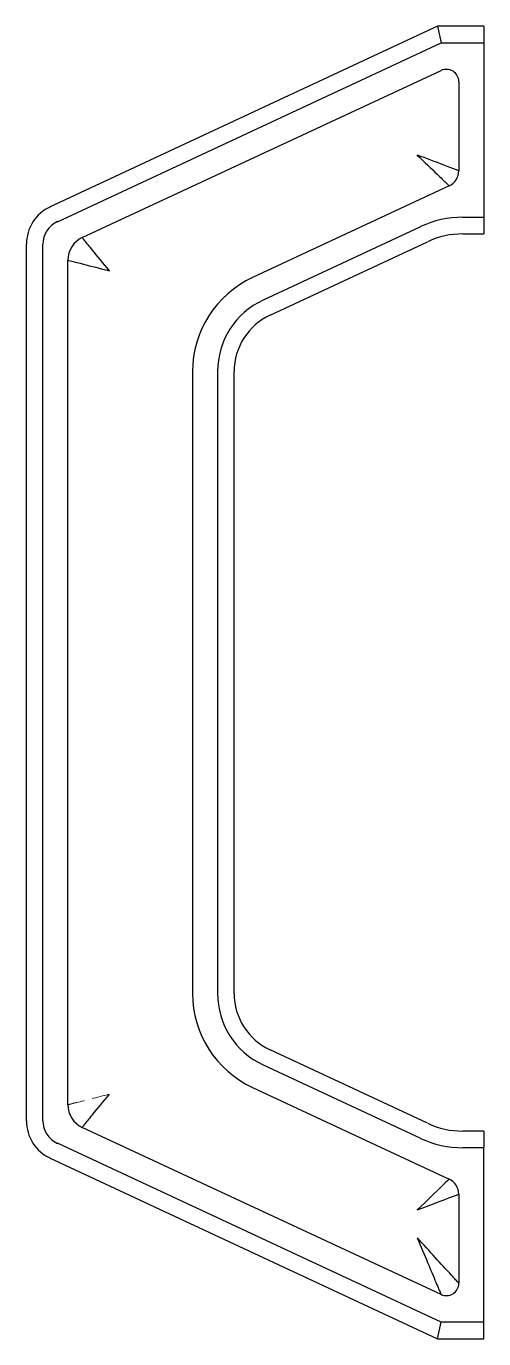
# Model space of a CAD drawing. Header units: millimetres. Extents: x 77 to 240, y 7 to 175.
# Drawn here: x 205.6 to 240.4, y 7 to 107 of the extents above.
import ezdxf

# ---------------------------------------------------------------- set-up
doc = ezdxf.new("R2010")
doc.units = ezdxf.units.MM
doc.linetypes.add('HIDDEN', pattern=[1.905, 1.27, -0.635])

msp = doc.modelspace()

# ---------------------------------------------------------------- linework, layer by layer
at = {"color": 7, "linetype": 'Continuous', "lineweight": 25}
for p, q in [((236.9, 107), (207.42, 93.25)), ((236.9, 107), (237.18, 105.73)), ((240.41, 107), (236.9, 107)), ((240.41, 107), (240.41, 105.73)), ((207.96, 92.11), (237.18, 105.73)), ((237.18, 105.73), (240.41, 105.73)), ((240.41, 105.73), (240.41, 92.44)), ((209.85, 90.9), (237.16, 103.63)), ((238.51, 102.77), (238.51, 95.99)), ((237.78, 94.84), (222.82, 87.86)), ((240.41, 92.44), (238.82, 92.44)), ((240.41, 92.44), (240.41, 91.18)), ((235.6, 91.73), (223.62, 86.14)), ((238.82, 91.18), (240.41, 91.18)), ((205.59, 90.39), (205.59, 23.61)), ((206.86, 23.61), (206.86, 90.39)), ((224.16, 84.99), (236.14, 90.58)), ((208.76, 24.82), (208.76, 89.18)), ((218.25, 80.69), (218.25, 33.31)), ((220.15, 80.69), (220.15, 33.31)), ((221.42, 33.31), (221.42, 80.69)), ((236.14, 23.42), (224.16, 29.01)), ((223.62, 27.86), (235.6, 22.27)), ((222.82, 26.14), (237.78, 19.16)), ((237.16, 10.37), (209.85, 23.1)), ((240.41, 22.82), (238.82, 22.82)), ((240.41, 22.82), (240.41, 21.56)), ((237.18, 8.27), (207.96, 21.89)), ((238.82, 21.56), (240.41, 21.56)), ((240.41, 8.27), (240.41, 21.56)), ((207.42, 20.75), (236.9, 7)), ((238.51, 18.01), (238.51, 11.23)), ((236.9, 7), (237.18, 8.27)), ((240.41, 8.27), (237.18, 8.27)), ((240.41, 7), (240.41, 8.27)), ((236.9, 7), (240.41, 7))]:
    msp.add_line(p, q, dxfattribs=at)
for centre, radius, start, end in [((237.56, 102.77), 0.949, 0, 115), ((237.24, 95.99), 1.27, 295, 0), ((208.76, 90.39), 3.16, 115, 180), ((208.76, 90.39), 1.9, 115, 180), ((238.82, 84.85), 7.6, 90, 115), ((238.82, 84.85), 6.33, 90, 115), ((210.66, 89.18), 1.9, 115, 180), ((226.16, 80.69), 7.91, 115, 180), ((226.16, 80.69), 6.01, 115, 180), ((226.16, 80.69), 4.75, 115, 180), ((226.16, 33.31), 7.91, 180, 245), ((226.16, 33.31), 6.01, 180, 245), ((226.16, 33.31), 4.75, 180, 245), ((210.66, 24.82), 1.9, 180, 245), ((208.76, 23.61), 3.16, 180, 245), ((208.76, 23.61), 1.9, 180, 245), ((238.82, 29.15), 6.33, 245, 270), ((238.82, 29.15), 7.6, 245, 270), ((237.24, 18.01), 1.27, 0, 65), ((237.56, 11.23), 0.949, 245, 0)]:
    msp.add_arc(centre, radius, start, end, dxfattribs=at)
for points, knots in [([(235.35, 97.19), (235.89, 96.66), (236.8, 95.79), (237.61, 95), (237.78, 94.84), (237.78, 94.84)], [0, 0, 0, 0, 0.6732, 1.122, 1.5708, 1.5708, 1.5708, 1.5708]), ([(238.51, 95.99), (238.51, 95.99), (238.29, 96.07), (237.24, 96.47), (236.06, 96.92), (235.35, 97.19)], [0, 0, 0, 0, 0.4488, 0.8976, 1.5708, 1.5708, 1.5708, 1.5708]), ([(211.92, 88.37), (211.45, 88.94), (210.69, 89.88), (210, 90.72), (209.85, 90.9), (209.85, 90.9)], [0, 0, 0, 0, 0.6732, 1.122, 1.5708, 1.5708, 1.5708, 1.5708]), ([(208.76, 89.18), (208.76, 89.18), (208.97, 89.12), (210.03, 88.85), (211.21, 88.55), (211.92, 88.37)], [0, 0, 0, 0, 0.4488, 0.8976, 1.5708, 1.5708, 1.5708, 1.5708]), ([(209.85, 23.1), (209.85, 23.1), (210, 23.28), (210.68, 24.12), (211.45, 25.06), (211.92, 25.63)], [0, 0, 0, 0, 0.4488, 0.8976, 1.5708, 1.5708, 1.5708, 1.5708]), ([(237.78, 19.16), (237.78, 19.16), (237.65, 19.04), (236.97, 18.38), (236.08, 17.51), (235.35, 16.81)], [0, 0, 0, 0, 0.4488, 0.6732, 1.5708, 1.5708, 1.5708, 1.5708]), ([(235.35, 16.81), (236.29, 17.17), (237.46, 17.62), (238.34, 17.95), (238.51, 18.01), (238.51, 18.01)], [0, 0, 0, 0, 0.8976, 1.122, 1.5708, 1.5708, 1.5708, 1.5708]), ([(238.51, 11.23), (238.51, 11.23), (238.46, 11.29), (238.22, 11.55), (237.46, 12.38), (236.29, 13.66), (235.35, 14.7)], [0, 0, 0, 0, 0.2244, 0.4488, 0.6732, 1.5708, 1.5708, 1.5708, 1.5708]), ([(235.35, 14.7), (235.89, 13.4), (236.56, 11.8), (236.99, 10.77), (237.13, 10.44), (237.16, 10.37), (237.16, 10.37)], [0, 0, 0, 0, 0.8976, 1.122, 1.3464, 1.5708, 1.5708, 1.5708, 1.5708])]:
    msp.add_open_spline(points, degree=3, knots=knots, dxfattribs=at)
at = {"color": 7, "linetype": 'HIDDEN', "lineweight": 18}
msp.add_open_spline([(208.76, 24.82), (208.76, 24.82), (208.84, 24.85), (209.57, 25.03), (210.97, 25.39), (211.92, 25.63)], degree=3, knots=[-1.5708, -1.5708, -1.5708, -1.5708, -1.3464, -0.8976, 0, 0, 0, 0], dxfattribs=at)

doc.saveas('drawing.dxf')
